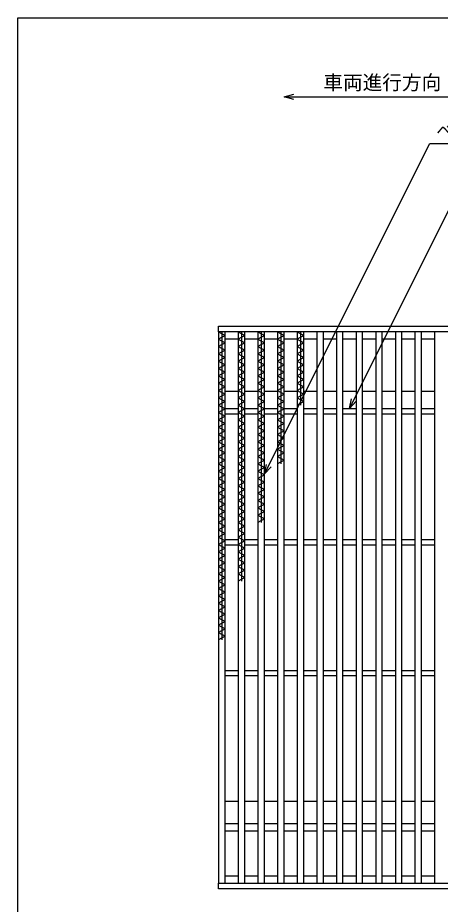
# Model space of a CAD drawing. Units: millimetres, scale not verified. Extents: x -910 to 866, y -641 to 527.
# Drawn here: x -864 to -542, y -150 to 527 of the extents above; entities that cross this region are included whole.
import ezdxf
from ezdxf.enums import TextEntityAlignment as Align

# ---------------------------------------------------------------- set-up
doc = ezdxf.new("R2010")
doc.units = ezdxf.units.MM
doc.header["$LTSCALE"] = 5
for name, color, linetype, lineweight in [('0_2', 150, 'Continuous', 25), ('16', 3, 'Continuous', 25), ('22', 4, 'Continuous', 25)]:
    doc.layers.add(name, color=color, linetype=linetype, lineweight=lineweight)
doc.styles.add('ベクトル', font='')
doc.styles.get('ベクトル').set_extended_font_data('ベクトル')

msp = doc.modelspace()

# ---------------------------------------------------------------- linework, layer by layer
at = {"layer": '0_2'}
for p, q in [((-864.5, -573.25), (-864.5, 526.75)), ((-864.5, 526.75), (865.5, 526.75))]:
    msp.add_line(p, q, dxfattribs=at)
at = {"layer": '16'}
for p, q in [((-711, 291.25), (-211, 291.25)), ((-711, 286.75), (-711, 291.25)), ((-211, 286.75), (-711, 286.75)), ((-711, 286.75), (-711, -134.25)), ((-706, 286.75), (-711, 286.75)), ((-711, 286.75), (-706, 283.95)), ((-708.5, 286.75), (-708.5, 51.55)), ((-706, -134.25), (-706, 286.75)), ((-696, 286.75), (-696, -134.25)), ((-691, 286.75), (-696, 286.75)), ((-696, 286.75), (-691, 283.95)), ((-693.5, 286.75), (-693.5, 96.35)), ((-691, -134.25), (-691, 286.75)), ((-681, 286.75), (-681, -134.25)), ((-676, 286.75), (-681, 286.75)), ((-681, 286.75), (-676, 283.95)), ((-678.5, 286.75), (-678.5, 141.15)), ((-676, -134.25), (-676, 286.75)), ((-666, 286.75), (-666, -134.25)), ((-661, 286.75), (-666, 286.75)), ((-666, 286.75), (-661, 283.95)), ((-663.5, 286.75), (-663.5, 185.95)), ((-661, -134.25), (-661, 286.75)), ((-651, 286.75), (-651, -134.25)), ((-646, 286.75), (-651, 286.75)), ((-651, 286.75), (-646, 283.95)), ((-648.5, 286.75), (-648.5, 230.75)), ((-646, -134.25), (-646, 286.75)), ((-636, 286.75), (-636, -134.25)), ((-631, 286.75), (-636, 286.75)), ((-631, -134.25), (-631, 286.75)), ((-621, 286.75), (-621, -134.25)), ((-616, 286.75), (-621, 286.75)), ((-616, -134.25), (-616, 286.75)), ((-606, 286.75), (-606, -134.25)), ((-601, 286.75), (-606, 286.75)), ((-601, -134.25), (-601, 286.75)), ((-591, 286.75), (-591, -134.25)), ((-586, 286.75), (-591, 286.75)), ((-586, -134.25), (-586, 286.75)), ((-576, 286.75), (-576, -134.25)), ((-571, 286.75), (-576, 286.75)), ((-571, -134.25), (-571, 286.75)), ((-561, 286.75), (-561, -134.25)), ((-556, 286.75), (-561, 286.75)), ((-556, -134.25), (-556, 286.75)), ((-546, 286.75), (-546, -134.25)), ((-541, 286.75), (-546, 286.75)), ((-706, 283.95), (-711, 281.15)), ((-711, 281.15), (-706, 278.35)), ((-706, 278.35), (-711, 275.55)), ((-706, 281.385), (-696, 281.385)), ((-691, 283.95), (-696, 281.15)), ((-696, 281.15), (-691, 278.35)), ((-691, 278.35), (-696, 275.55)), ((-691, 281.385), (-681, 281.385)), ((-676, 283.95), (-681, 281.15)), ((-681, 281.15), (-676, 278.35)), ((-676, 278.35), (-681, 275.55)), ((-676, 281.385), (-666, 281.385)), ((-661, 283.95), (-666, 281.15)), ((-666, 281.15), (-661, 278.35)), ((-661, 278.35), (-666, 275.55)), ((-661, 281.385), (-651, 281.385)), ((-646, 283.95), (-651, 281.15)), ((-651, 281.15), (-646, 278.35)), ((-646, 278.35), (-651, 275.55)), ((-646, 281.385), (-636, 281.385)), ((-631, 281.385), (-621, 281.385)), ((-616, 281.385), (-606, 281.385)), ((-601, 281.385), (-591, 281.385)), ((-586, 281.385), (-576, 281.385)), ((-571, 281.385), (-561, 281.385)), ((-556, 281.385), (-546, 281.385)), ((-711, 275.55), (-706, 272.75)), ((-706, 272.75), (-711, 269.95)), ((-696, 275.55), (-691, 272.75)), ((-691, 272.75), (-696, 269.95)), ((-681, 275.55), (-676, 272.75)), ((-676, 272.75), (-681, 269.95)), ((-666, 275.55), (-661, 272.75)), ((-661, 272.75), (-666, 269.95)), ((-651, 275.55), (-646, 272.75)), ((-646, 272.75), (-651, 269.95)), ((-711, 269.95), (-706, 267.15)), ((-706, 267.15), (-711, 264.35)), ((-711, 264.35), (-706, 261.55)), ((-696, 269.95), (-691, 267.15)), ((-691, 267.15), (-696, 264.35)), ((-696, 264.35), (-691, 261.55)), ((-681, 269.95), (-676, 267.15)), ((-676, 267.15), (-681, 264.35)), ((-681, 264.35), (-676, 261.55)), ((-666, 269.95), (-661, 267.15)), ((-661, 267.15), (-666, 264.35)), ((-666, 264.35), (-661, 261.55)), ((-651, 269.95), (-646, 267.15)), ((-646, 267.15), (-651, 264.35)), ((-651, 264.35), (-646, 261.55)), ((-706, 261.55), (-711, 258.75)), ((-711, 258.75), (-706, 255.95)), ((-691, 261.55), (-696, 258.75)), ((-696, 258.75), (-691, 255.95)), ((-676, 261.55), (-681, 258.75)), ((-681, 258.75), (-676, 255.95)), ((-661, 261.55), (-666, 258.75)), ((-666, 258.75), (-661, 255.95)), ((-646, 261.55), (-651, 258.75)), ((-651, 258.75), (-646, 255.95)), ((-706, 255.95), (-711, 253.15)), ((-711, 253.15), (-706, 250.35)), ((-691, 255.95), (-696, 253.15)), ((-696, 253.15), (-691, 250.35)), ((-676, 255.95), (-681, 253.15)), ((-681, 253.15), (-676, 250.35)), ((-661, 255.95), (-666, 253.15)), ((-666, 253.15), (-661, 250.35)), ((-646, 255.95), (-651, 253.15)), ((-651, 253.15), (-646, 250.35)), ((-706, 250.35), (-711, 247.55)), ((-711, 247.55), (-706, 244.75)), ((-706, 244.75), (-711, 241.95)), ((-691, 250.35), (-696, 247.55)), ((-696, 247.55), (-691, 244.75)), ((-691, 244.75), (-696, 241.95)), ((-676, 250.35), (-681, 247.55)), ((-681, 247.55), (-676, 244.75)), ((-676, 244.75), (-681, 241.95)), ((-661, 250.35), (-666, 247.55)), ((-666, 247.55), (-661, 244.75)), ((-661, 244.75), (-666, 241.95)), ((-646, 250.35), (-651, 247.55)), ((-651, 247.55), (-646, 244.75)), ((-646, 244.75), (-651, 241.95)), ((-711, 241.95), (-706, 239.15)), ((-706, 239.15), (-711, 236.35)), ((-706, 241.385), (-696, 241.385)), ((-696, 241.95), (-691, 239.15)), ((-691, 239.15), (-696, 236.35)), ((-691, 241.385), (-681, 241.385)), ((-681, 241.95), (-676, 239.15)), ((-676, 239.15), (-681, 236.35)), ((-676, 241.385), (-666, 241.385)), ((-666, 241.95), (-661, 239.15)), ((-661, 239.15), (-666, 236.35)), ((-661, 241.385), (-651, 241.385)), ((-651, 241.95), (-646, 239.15)), ((-646, 239.15), (-651, 236.35)), ((-646, 241.385), (-636, 241.385)), ((-631, 241.385), (-621, 241.385)), ((-616, 241.385), (-606, 241.385)), ((-601, 241.385), (-591, 241.385)), ((-586, 241.385), (-576, 241.385)), ((-571, 241.385), (-561, 241.385)), ((-556, 241.385), (-546, 241.385)), ((-711, 236.35), (-706, 233.55)), ((-706, 233.55), (-711, 230.75)), ((-711, 230.75), (-706, 227.95)), ((-696, 236.35), (-691, 233.55)), ((-691, 233.55), (-696, 230.75)), ((-696, 230.75), (-691, 227.95)), ((-681, 236.35), (-676, 233.55)), ((-676, 233.55), (-681, 230.75)), ((-681, 230.75), (-676, 227.95)), ((-666, 236.35), (-661, 233.55)), ((-661, 233.55), (-666, 230.75)), ((-666, 230.75), (-661, 227.95)), ((-651, 236.35), (-646, 233.55)), ((-646, 233.55), (-651, 230.75)), ((-706, 227.95), (-711, 225.15)), ((-711, 225.15), (-706, 222.35)), ((-706, 228.25), (-696, 228.25)), ((-706, 224.25), (-696, 224.25)), ((-691, 227.95), (-696, 225.15)), ((-696, 225.15), (-691, 222.35)), ((-691, 228.25), (-681, 228.25)), ((-691, 224.25), (-681, 224.25)), ((-676, 227.95), (-681, 225.15)), ((-681, 225.15), (-676, 222.35)), ((-676, 228.25), (-666, 228.25)), ((-676, 224.25), (-666, 224.25)), ((-661, 227.95), (-666, 225.15)), ((-666, 225.15), (-661, 222.35)), ((-661, 228.25), (-651, 228.25)), ((-661, 224.25), (-651, 224.25)), ((-646, 228.25), (-636, 228.25)), ((-646, 224.25), (-636, 224.25)), ((-631, 228.25), (-621, 228.25)), ((-631, 224.25), (-621, 224.25)), ((-616, 228.25), (-606, 228.25)), ((-616, 224.25), (-606, 224.25)), ((-601, 228.25), (-591, 228.25)), ((-601, 224.25), (-591, 224.25)), ((-586, 228.25), (-576, 228.25)), ((-586, 224.25), (-576, 224.25)), ((-571, 228.25), (-561, 228.25)), ((-571, 224.25), (-561, 224.25)), ((-556, 228.25), (-546, 228.25)), ((-556, 224.25), (-546, 224.25)), ((-706, 222.35), (-711, 219.55)), ((-711, 219.55), (-706, 216.75)), ((-706, 216.75), (-711, 213.95)), ((-691, 222.35), (-696, 219.55)), ((-696, 219.55), (-691, 216.75)), ((-691, 216.75), (-696, 213.95)), ((-676, 222.35), (-681, 219.55)), ((-681, 219.55), (-676, 216.75)), ((-676, 216.75), (-681, 213.95)), ((-661, 222.35), (-666, 219.55)), ((-666, 219.55), (-661, 216.75)), ((-661, 216.75), (-666, 213.95)), ((-711, 213.95), (-706, 211.15)), ((-706, 211.15), (-711, 208.35)), ((-696, 213.95), (-691, 211.15)), ((-691, 211.15), (-696, 208.35)), ((-681, 213.95), (-676, 211.15)), ((-676, 211.15), (-681, 208.35)), ((-666, 213.95), (-661, 211.15)), ((-661, 211.15), (-666, 208.35)), ((-711, 208.35), (-706, 205.55)), ((-706, 205.55), (-711, 202.75)), ((-696, 208.35), (-691, 205.55)), ((-691, 205.55), (-696, 202.75)), ((-681, 208.35), (-676, 205.55)), ((-676, 205.55), (-681, 202.75)), ((-666, 208.35), (-661, 205.55)), ((-661, 205.55), (-666, 202.75)), ((-711, 202.75), (-706, 199.95)), ((-706, 199.95), (-711, 197.15)), ((-711, 197.15), (-706, 194.35)), ((-696, 202.75), (-691, 199.95)), ((-691, 199.95), (-696, 197.15)), ((-696, 197.15), (-691, 194.35)), ((-681, 202.75), (-676, 199.95)), ((-676, 199.95), (-681, 197.15)), ((-681, 197.15), (-676, 194.35)), ((-666, 202.75), (-661, 199.95)), ((-661, 199.95), (-666, 197.15)), ((-666, 197.15), (-661, 194.35)), ((-706, 194.35), (-711, 191.55)), ((-711, 191.55), (-706, 188.75)), ((-691, 194.35), (-696, 191.55)), ((-696, 191.55), (-691, 188.75)), ((-676, 194.35), (-681, 191.55)), ((-681, 191.55), (-676, 188.75)), ((-661, 194.35), (-666, 191.55)), ((-666, 191.55), (-661, 188.75)), ((-706, 188.75), (-711, 185.95)), ((-711, 185.95), (-706, 183.15)), ((-706, 183.15), (-711, 180.35)), ((-691, 188.75), (-696, 185.95)), ((-696, 185.95), (-691, 183.15)), ((-691, 183.15), (-696, 180.35)), ((-676, 188.75), (-681, 185.95)), ((-681, 185.95), (-676, 183.15)), ((-676, 183.15), (-681, 180.35)), ((-661, 188.75), (-666, 185.95)), ((-711, 180.35), (-706, 177.55)), ((-706, 177.55), (-711, 174.75)), ((-696, 180.35), (-691, 177.55)), ((-691, 177.55), (-696, 174.75)), ((-681, 180.35), (-676, 177.55)), ((-676, 177.55), (-681, 174.75)), ((-711, 174.75), (-706, 171.95)), ((-706, 171.95), (-711, 169.15)), ((-696, 174.75), (-691, 171.95)), ((-691, 171.95), (-696, 169.15)), ((-681, 174.75), (-676, 171.95)), ((-676, 171.95), (-681, 169.15)), ((-711, 169.15), (-706, 166.35)), ((-706, 166.35), (-711, 163.55)), ((-711, 163.55), (-706, 160.75)), ((-696, 169.15), (-691, 166.35)), ((-691, 166.35), (-696, 163.55)), ((-696, 163.55), (-691, 160.75)), ((-681, 169.15), (-676, 166.35)), ((-676, 166.35), (-681, 163.55)), ((-681, 163.55), (-676, 160.75)), ((-706, 160.75), (-711, 157.95)), ((-711, 157.95), (-706, 155.15)), ((-691, 160.75), (-696, 157.95)), ((-696, 157.95), (-691, 155.15)), ((-676, 160.75), (-681, 157.95)), ((-681, 157.95), (-676, 155.15)), ((-706, 155.15), (-711, 152.35)), ((-711, 152.35), (-706, 149.55)), ((-706, 149.55), (-711, 146.75)), ((-691, 155.15), (-696, 152.35)), ((-696, 152.35), (-691, 149.55)), ((-691, 149.55), (-696, 146.75)), ((-676, 155.15), (-681, 152.35)), ((-681, 152.35), (-676, 149.55)), ((-676, 149.55), (-681, 146.75)), ((-711, 146.75), (-706, 143.95)), ((-706, 143.95), (-711, 141.15)), ((-696, 146.75), (-691, 143.95)), ((-691, 143.95), (-696, 141.15)), ((-681, 146.75), (-676, 143.95)), ((-676, 143.95), (-681, 141.15)), ((-711, 141.15), (-706, 138.35)), ((-706, 138.35), (-711, 135.55)), ((-711, 135.55), (-706, 132.75)), ((-696, 141.15), (-691, 138.35)), ((-691, 138.35), (-696, 135.55)), ((-696, 135.55), (-691, 132.75)), ((-706, 132.75), (-711, 129.95)), ((-711, 129.95), (-706, 127.15)), ((-691, 132.75), (-696, 129.95)), ((-696, 129.95), (-691, 127.15)), ((-706, 127.15), (-711, 124.35)), ((-711, 124.35), (-706, 121.55)), ((-706, 128.25), (-696, 128.25)), ((-706, 124.25), (-696, 124.25)), ((-691, 127.15), (-696, 124.35)), ((-696, 124.35), (-691, 121.55)), ((-691, 128.25), (-681, 128.25)), ((-691, 124.25), (-681, 124.25)), ((-676, 128.25), (-666, 128.25)), ((-676, 124.25), (-666, 124.25)), ((-661, 128.25), (-651, 128.25)), ((-661, 124.25), (-651, 124.25)), ((-646, 128.25), (-636, 128.25)), ((-646, 124.25), (-636, 124.25)), ((-631, 128.25), (-621, 128.25)), ((-631, 124.25), (-621, 124.25)), ((-616, 128.25), (-606, 128.25)), ((-616, 124.25), (-606, 124.25)), ((-601, 128.25), (-591, 128.25)), ((-601, 124.25), (-591, 124.25)), ((-586, 128.25), (-576, 128.25)), ((-586, 124.25), (-576, 124.25)), ((-571, 128.25), (-561, 128.25)), ((-571, 124.25), (-561, 124.25)), ((-556, 128.25), (-546, 128.25)), ((-556, 124.25), (-546, 124.25)), ((-706, 121.55), (-711, 118.75)), ((-711, 118.75), (-706, 115.95)), ((-706, 115.95), (-711, 113.15)), ((-691, 121.55), (-696, 118.75)), ((-696, 118.75), (-691, 115.95)), ((-691, 115.95), (-696, 113.15)), ((-711, 113.15), (-706, 110.35)), ((-706, 110.35), (-711, 107.55)), ((-696, 113.15), (-691, 110.35)), ((-691, 110.35), (-696, 107.55)), ((-711, 107.55), (-706, 104.75)), ((-706, 104.75), (-711, 101.95)), ((-711, 101.95), (-706, 99.15)), ((-696, 107.55), (-691, 104.75)), ((-691, 104.75), (-696, 101.95)), ((-696, 101.95), (-691, 99.15)), ((-706, 99.15), (-711, 96.35)), ((-711, 96.35), (-706, 93.55)), ((-691, 99.15), (-696, 96.35)), ((-706, 93.55), (-711, 90.75)), ((-711, 90.75), (-706, 87.95)), ((-706, 87.95), (-711, 85.15)), ((-711, 85.15), (-706, 82.35)), ((-706, 82.35), (-711, 79.55)), ((-711, 79.55), (-706, 76.75)), ((-706, 76.75), (-711, 73.95)), ((-711, 73.95), (-706, 71.15)), ((-706, 71.15), (-711, 68.35)), ((-711, 68.35), (-706, 65.55)), ((-706, 65.55), (-711, 62.75)), ((-711, 62.75), (-706, 59.95)), ((-706, 59.95), (-711, 57.15)), ((-711, 57.15), (-706, 54.35)), ((-706, 54.35), (-711, 51.55)), ((-706, 28.25), (-696, 28.25)), ((-691, 28.25), (-681, 28.25)), ((-676, 28.25), (-666, 28.25)), ((-661, 28.25), (-651, 28.25)), ((-646, 28.25), (-636, 28.25)), ((-631, 28.25), (-621, 28.25)), ((-616, 28.25), (-606, 28.25)), ((-601, 28.25), (-591, 28.25)), ((-586, 28.25), (-576, 28.25)), ((-571, 28.25), (-561, 28.25)), ((-556, 28.25), (-546, 28.25)), ((-706, 24.25), (-696, 24.25)), ((-691, 24.25), (-681, 24.25)), ((-676, 24.25), (-666, 24.25)), ((-661, 24.25), (-651, 24.25)), ((-646, 24.25), (-636, 24.25)), ((-631, 24.25), (-621, 24.25)), ((-616, 24.25), (-606, 24.25)), ((-601, 24.25), (-591, 24.25)), ((-586, 24.25), (-576, 24.25)), ((-571, 24.25), (-561, 24.25)), ((-556, 24.25), (-546, 24.25)), ((-706, -71.75), (-696, -71.75)), ((-691, -71.75), (-681, -71.75)), ((-676, -71.75), (-666, -71.75)), ((-661, -71.75), (-651, -71.75)), ((-646, -71.75), (-636, -71.75)), ((-631, -71.75), (-621, -71.75)), ((-616, -71.75), (-606, -71.75)), ((-601, -71.75), (-591, -71.75)), ((-586, -71.75), (-576, -71.75)), ((-571, -71.75), (-561, -71.75)), ((-556, -71.75), (-546, -71.75)), ((-706, -88.615), (-696, -88.615)), ((-706, -94.25), (-696, -94.25)), ((-691, -88.615), (-681, -88.615)), ((-691, -94.25), (-681, -94.25)), ((-676, -88.615), (-666, -88.615)), ((-676, -94.25), (-666, -94.25)), ((-661, -88.615), (-651, -88.615)), ((-661, -94.25), (-651, -94.25)), ((-646, -88.615), (-636, -88.615)), ((-646, -94.25), (-636, -94.25)), ((-631, -88.615), (-621, -88.615)), ((-631, -94.25), (-621, -94.25)), ((-616, -88.615), (-606, -88.615)), ((-616, -94.25), (-606, -94.25)), ((-601, -88.615), (-591, -88.615)), ((-601, -94.25), (-591, -94.25)), ((-586, -88.615), (-576, -88.615)), ((-586, -94.25), (-576, -94.25)), ((-571, -88.615), (-561, -88.615)), ((-571, -94.25), (-561, -94.25)), ((-556, -88.615), (-546, -88.615)), ((-556, -94.25), (-546, -94.25)), ((-706, -128.615), (-696, -128.615)), ((-691, -128.615), (-681, -128.615)), ((-676, -128.615), (-666, -128.615)), ((-661, -128.615), (-651, -128.615)), ((-646, -128.615), (-636, -128.615)), ((-631, -128.615), (-621, -128.615)), ((-616, -128.615), (-606, -128.615)), ((-601, -128.615), (-591, -128.615)), ((-586, -128.615), (-576, -128.615)), ((-571, -128.615), (-561, -128.615)), ((-556, -128.615), (-546, -128.615)), ((-711, -134.25), (-211, -134.25)), ((-711, -138.75), (-711, -134.25)), ((-711, -134.25), (-706, -134.25)), ((-696, -134.25), (-691, -134.25)), ((-681, -134.25), (-676, -134.25)), ((-666, -134.25), (-661, -134.25)), ((-651, -134.25), (-646, -134.25)), ((-636, -134.25), (-631, -134.25)), ((-621, -134.25), (-616, -134.25)), ((-606, -134.25), (-601, -134.25)), ((-591, -134.25), (-586, -134.25)), ((-576, -134.25), (-571, -134.25)), ((-561, -134.25), (-556, -134.25)), ((-546, -134.25), (-541, -134.25)), ((-211, -138.75), (-711, -138.75))]:
    msp.add_line(p, q, dxfattribs=at)
at = {"layer": '22'}
for p, q in [((-661, 466.25), (-653.5, 468.25)), ((-653.5, 464.25), (-661, 466.25)), ((-661, 466.25), (-511, 466.25)), ((-676, 178.25), (-549.75, 430.75)), ((-549.75, 430.75), (-319.75, 430.75)), ((-611, 228.25), (-520.25, 409.75)), ((-611, 228.25), (-609.5, 235.55)), ((-611, 228.25), (-606, 233.75)), ((-676, 178.25), (-674.5, 185.55)), ((-676, 178.25), (-671, 183.75))]:
    msp.add_line(p, q, dxfattribs=at)

# ---------------------------------------------------------------- texts
at = {"layer": '22', "color": 2, "style": 'ベクトル'}
for s, height, p in [('車両進行方向', 11, (-631, 477.25)), ('ベアリングバー：', 9.164, (-544.75, 440.5))]:
    msp.add_text(s, height=height, dxfattribs=at).set_placement(p, align=Align.MIDDLE_LEFT)

doc.saveas('drawing.dxf')
